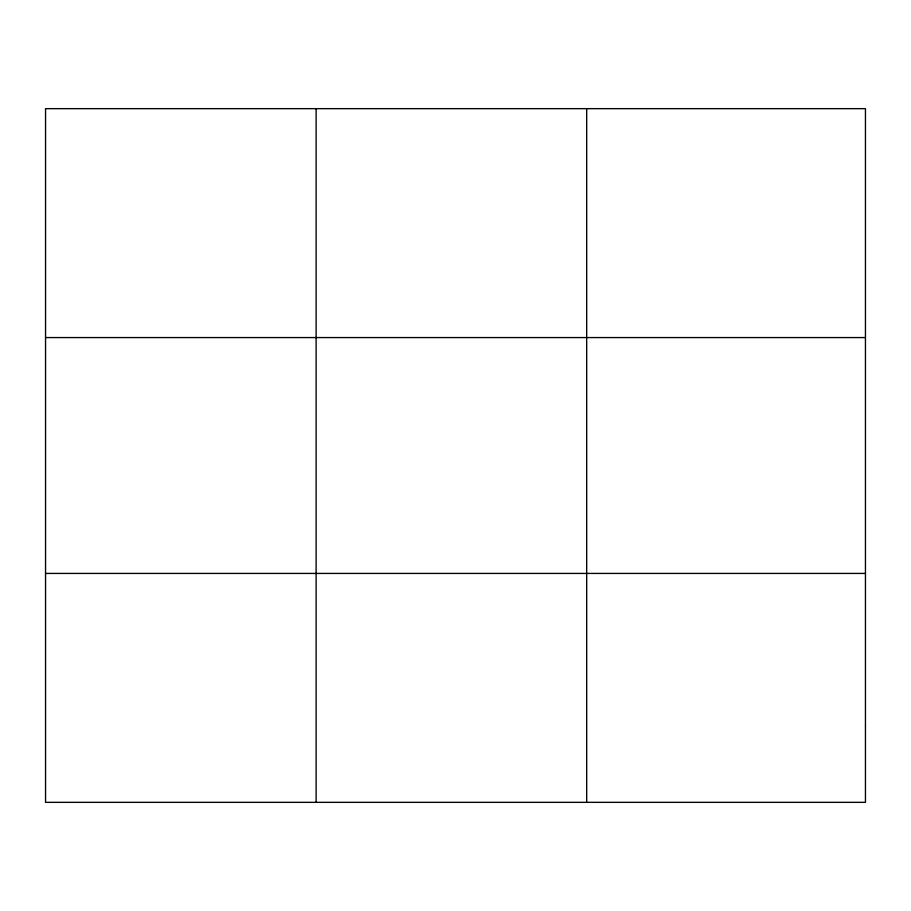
<?xml version="1.0" encoding="UTF-8"?>
<svg xmlns="http://www.w3.org/2000/svg" width="911" height="911" viewBox="0 0 911 911"><rect width="100%" height="100%" fill="white"/><g stroke="black" fill="none" stroke-linecap="round" stroke-linejoin="round"><path stroke-width="1.37" d="M316.117 108.66L316.117 802.34M586.684 108.66L586.684 802.34M45.55 337.571L865.45 337.571M45.55 573.429L865.45 573.429M865.45 726.033L865.45 802.34L45.55 802.34L45.55 108.66L865.45 108.66L865.45 726.033"/></g></svg>
